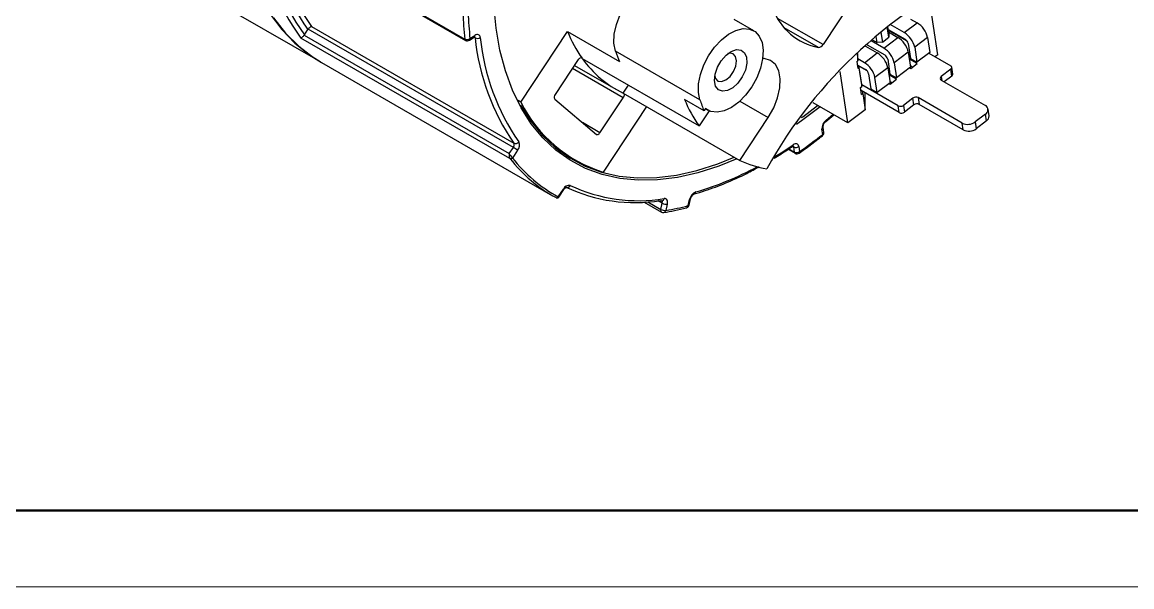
# Model space of a CAD drawing. Header units: millimetres. Extents: x 2517 to 77584, y 486 to 45347.
# Drawn here: x 3158.03 to 3194.29, y 1556.39 to 1574.85 of the extents above; entities that cross this region are included whole.
import ezdxf

# ---------------------------------------------------------------- set-up
doc = ezdxf.new("R2010")
doc.units = ezdxf.units.MM
for name, color, linetype, lineweight in [('实线', 7, 'Continuous', 25), ('引导线', 6, 'Continuous', 9), ('粗实线', 9, 'Continuous', 50)]:
    doc.layers.add(name, color=color, linetype=linetype, lineweight=lineweight)

msp = doc.modelspace()

# ---------------------------------------------------------------- linework, layer by layer
at = {"layer": '实线'}
for p, q in [((3165.702, 1578.2222), (3172.4902, 1574.3035)), ((3165.7786, 1578.1481), (3172.5145, 1574.2596)), ((3161.7364, 1577.0411), (3167.761, 1573.5632)), ((3185.1148, 1575.5134), (3184.1954, 1574.1229)), ((3187.9447, 1573.7902), (3187.6608, 1575.6966)), ((3181.9303, 1574.5756), (3181.2939, 1574.9429)), ((3184.1954, 1574.1229), (3182.7117, 1574.9794)), ((3186.8489, 1574.5158), (3186.3949, 1574.7779)), ((3186.8489, 1574.5158), (3187.2679, 1574.8344)), ((3187.0558, 1574.9568), (3187.2679, 1574.8344)), ((3167.2386, 1574.4259), (3173.9427, 1570.5558)), ((3167.2476, 1574.4382), (3167.3641, 1574.6142)), ((3174.0765, 1570.7582), (3167.3739, 1574.6275)), ((3167.4774, 1574.7167), (3174.0959, 1570.8959)), ((3172.6593, 1574.3145), (3172.8157, 1574.4188)), ((3174.3217, 1572.2382), (3175.8461, 1574.5437)), ((3175.8461, 1574.5437), (3177.5431, 1573.564)), ((3184.0453, 1574.0277), (3182.93, 1574.6716)), ((3186.0867, 1574.5198), (3186.1344, 1574.1997)), ((3186.3439, 1574.359), (3186.2939, 1574.6949)), ((3186.3079, 1574.7065), (3186.3429, 1574.4716)), ((3186.3213, 1574.6168), (3186.8821, 1574.293)), ((3186.3229, 1574.6061), (3186.9238, 1574.2592)), ((3186.3338, 1574.533), (3186.6393, 1574.3565)), ((3186.3429, 1574.4716), (3186.3439, 1574.359)), ((3173.9662, 1570.3927), (3167.1359, 1574.3357)), ((3172.6411, 1574.2637), (3172.7974, 1574.368)), ((3172.8281, 1574.3418), (3172.7906, 1574.3634)), ((3185.5845, 1574.0688), (3185.9689, 1573.8469)), ((3185.6353, 1574.1161), (3186.2116, 1573.7834)), ((3186.1784, 1574.0061), (3185.7714, 1574.2411)), ((3185.8092, 1574.2753), (3185.9657, 1574.185)), ((3185.9657, 1574.185), (3185.9355, 1574.388)), ((3186.1344, 1574.1997), (3185.9657, 1574.185)), ((3186.1344, 1574.1997), (3186.3439, 1574.359)), ((3186.1784, 1574.0061), (3186.6393, 1574.3565)), ((3186.9802, 1574.1549), (3187.0532, 1573.6648)), ((3187.6114, 1574.351), (3187.1923, 1574.0325)), ((3187.6114, 1574.351), (3187.6844, 1573.8609)), ((3176.323, 1573.6755), (3176.2923, 1573.6932)), ((3180.172, 1572.3144), (3177.4143, 1573.9064)), ((3181.1399, 1573.8378), (3181.0874, 1573.8256)), ((3185.3072, 1573.8029), (3185.3382, 1573.5944)), ((3185.3382, 1573.5944), (3185.336, 1573.8311)), ((3185.5498, 1573.5283), (3185.9689, 1573.8469)), ((3186.9828, 1573.8732), (3186.5218, 1573.5228)), ((3186.9828, 1573.8732), (3187.0558, 1573.3831)), ((3187.1923, 1574.0325), (3187.2653, 1573.5423)), ((3187.6844, 1573.8609), (3187.2653, 1573.5423)), ((3187.6539, 1573.8377), (3188.3698, 1573.4244)), ((3187.9447, 1573.7902), (3187.8548, 1573.7218)), ((3167.8034, 1573.5387), (3175.3553, 1569.1791)), ((3176.1962, 1573.6292), (3175.4393, 1572.4843)), ((3177.6647, 1572.3828), (3176.0055, 1573.3407)), ((3176.0722, 1573.4416), (3177.4226, 1572.6621)), ((3176.3272, 1573.6696), (3180.1455, 1571.4653)), ((3185.2963, 1573.5626), (3185.3382, 1573.5944)), ((3185.2963, 1573.5626), (3185.3295, 1573.3398)), ((3185.3112, 1573.4624), (3185.583, 1573.3055)), ((3185.3112, 1573.4624), (3185.3709, 1573.428)), ((3185.3295, 1573.3398), (3185.3714, 1573.3716)), ((3185.5498, 1573.5283), (3185.3377, 1573.6508)), ((3185.3714, 1573.3716), (3185.3709, 1573.428)), ((3185.4638, 1572.8042), (3185.3709, 1573.428)), ((3185.3714, 1573.3716), (3185.4643, 1572.7478)), ((3185.3725, 1573.4174), (3185.6248, 1573.2717)), ((3186.3123, 1573.3635), (3185.8933, 1573.045)), ((3186.3097, 1573.6453), (3186.3827, 1573.1551)), ((3186.3123, 1573.3635), (3186.3853, 1572.8734)), ((3186.5218, 1573.5228), (3186.5949, 1573.0327)), ((3187.0558, 1573.3831), (3186.5949, 1573.0327)), ((3187.272, 1573.4978), (3187.0168, 1573.6451)), ((3187.0253, 1573.3599), (3187.0624, 1573.3385)), ((3187.1197, 1573.382), (3187.05, 1573.4223)), ((3187.0532, 1573.6648), (3187.2653, 1573.5423)), ((3187.0624, 1573.3385), (3187.272, 1573.4978)), ((3188.3709, 1573.3118), (3188.0566, 1573.0728)), ((3188.404, 1573.089), (3188.3709, 1573.3118)), ((3188.4379, 1573.1556), (3188.4047, 1573.3784)), ((3185.0115, 1571.5603), (3184.7609, 1573.2423)), ((3185.6812, 1573.1674), (3185.7542, 1572.6773)), ((3185.9663, 1572.5548), (3185.8933, 1573.045)), ((3186.6015, 1572.9881), (3186.3463, 1573.1354)), ((3186.3827, 1573.1551), (3186.5949, 1573.0327)), ((3186.392, 1572.8288), (3186.6015, 1572.9881)), ((3188.0566, 1573.0728), (3188.0748, 1572.9502)), ((3188.0576, 1572.9601), (3189.5001, 1572.1274)), ((3188.404, 1573.089), (3188.1582, 1572.9021)), ((3177.6622, 1572.5365), (3177.8356, 1572.7988)), ((3185.4224, 1572.716), (3185.4643, 1572.7478)), ((3185.4556, 1572.4932), (3185.4224, 1572.716)), ((3186.6849, 1571.8956), (3185.4373, 1572.6158)), ((3186.6518, 1572.1184), (3185.4638, 1572.8042)), ((3185.4643, 1572.7478), (3185.4638, 1572.8042)), ((3185.7542, 1572.6773), (3185.9663, 1572.5548)), ((3186.3853, 1572.8734), (3185.9663, 1572.5548)), ((3186.3549, 1572.8502), (3186.392, 1572.8288)), ((3186.4492, 1572.8724), (3186.3795, 1572.9126)), ((3174.3217, 1572.2382), (3174.2356, 1572.2879)), ((3175.4267, 1572.3393), (3176.7884, 1571.1836)), ((3176.9078, 1571.238), (3177.6647, 1572.3828)), ((3177.6622, 1572.5365), (3181.4805, 1570.3322)), ((3180.3074, 1571.9563), (3179.671, 1572.3237)), ((3181.4758, 1572.2707), (3182.4069, 1571.7332)), ((3185.4556, 1572.4932), (3185.4975, 1572.525)), ((3185.4975, 1572.525), (3185.497, 1572.5814)), ((3185.4975, 1572.525), (3185.5772, 1571.9904)), ((3185.5772, 1571.9904), (3185.5721, 1572.538)), ((3187.1347, 1572.372), (3186.8204, 1572.1331)), ((3187.1679, 1572.1492), (3187.1347, 1572.372)), ((3188.7459, 1571.554), (3187.3034, 1572.3868)), ((3187.3034, 1572.3868), (3187.3365, 1572.164)), ((3178.4287, 1572.094), (3177.0135, 1569.9537)), ((3180.4704, 1571.9567), (3180.1455, 1571.4653)), ((3180.3561, 1572.0298), (3180.3074, 1571.9563)), ((3180.3515, 1572.023), (3180.4304, 1571.9774)), ((3185.0115, 1571.5603), (3183.8734, 1572.2173)), ((3185.5772, 1571.9904), (3185.0115, 1571.5603)), ((3186.6849, 1571.8956), (3186.6518, 1572.1184)), ((3186.8204, 1572.1331), (3186.8536, 1571.9103)), ((3187.1679, 1572.1492), (3186.8536, 1571.9103)), ((3188.779, 1571.3312), (3187.3365, 1572.164)), ((3189.6205, 1571.7895), (3189.5873, 1572.0123)), ((3176.9078, 1571.238), (3176.3341, 1571.5691)), ((3181.4805, 1570.3322), (3182.4069, 1571.7332)), ((3184.2865, 1571.6051), (3184.5502, 1571.8266)), ((3184.2954, 1571.649), (3184.5258, 1571.8407)), ((3188.779, 1571.3312), (3188.7459, 1571.554)), ((3189.5027, 1571.8457), (3189.1675, 1571.5908)), ((3189.1675, 1571.5908), (3189.2007, 1571.3681)), ((3189.5359, 1571.6229), (3189.2007, 1571.3681)), ((3189.5359, 1571.6229), (3189.5027, 1571.8457)), ((3184.1851, 1571.1855), (3184.1621, 1571.3514)), ((3184.2191, 1571.251), (3184.1961, 1571.4169)), ((3183.2379, 1570.7719), (3183.2014, 1570.793)), ((3183.2609, 1570.6061), (3183.2379, 1570.7719)), ((3183.4067, 1570.7858), (3183.4297, 1570.6199)), ((3173.9427, 1570.5558), (3174.0765, 1570.7582)), ((3174.2148, 1570.6639), (3174.0477, 1570.4112)), ((3175.6107, 1570.6251), (3176.0877, 1570.3497)), ((3183.0574, 1570.6963), (3183.2848, 1570.565)), ((3183.0792, 1570.711), (3183.2609, 1570.6061)), ((3175.5429, 1569.1422), (3175.71, 1569.3949)), ((3175.5645, 1569.1346), (3175.7252, 1569.3777)), ((3178.3508, 1568.9701), (3178.916, 1568.6438)), ((3178.4673, 1568.9775), (3178.8951, 1568.7305)), ((3178.9424, 1568.9305), (3178.8034, 1569.0108)), ((3178.9382, 1569.0125), (3178.9378, 1569.0126)), ((3179.789, 1568.8531), (3179.8363, 1569.053)), ((3179.8209, 1568.8744), (3179.8682, 1569.0744)), ((3179.9878, 1569.235), (3179.9897, 1569.2355)), ((3178.8951, 1568.7305), (3178.9424, 1568.9305)), ((3179.1082, 1568.8987), (3179.0609, 1568.6987))]:
    msp.add_line(p, q, dxfattribs=at)
at = {"layer": '实线', "flags": 128}
for points in [[(3177.4143, 1573.9064), (3177.3651, 1574.1643), (3177.3759, 1574.4622), (3177.4462, 1574.7831), (3177.5719, 1575.1089), (3177.746, 1575.4211), (3177.9585, 1575.7019), (3178.1974, 1575.9353), (3178.449, 1576.1081), (3178.6992, 1576.2106), (3178.9336, 1576.2368), (3179.139, 1576.1853)], [(3181.3808, 1570.3898), (3180.7914, 1570.1485), (3180.1078, 1569.9275), (3179.438, 1569.7758), (3178.7862, 1569.694), (3178.1562, 1569.6829), (3177.5521, 1569.7424), (3176.9774, 1569.8722), (3176.4358, 1570.0714), (3175.9304, 1570.339), (3175.4644, 1570.6731), (3175.0406, 1571.0718), (3174.6617, 1571.5327), (3174.3299, 1572.0529), (3174.0472, 1572.6293), (3173.8155, 1573.2582), (3173.6361, 1573.936), (3173.5101, 1574.6584), (3173.4383, 1575.421)], [(3166.1245, 1575.117), (3166.5082, 1574.611), (3166.9379, 1574.1666), (3167.4112, 1573.7865), (3167.761, 1573.5632)], [(3166.2352, 1574.9932), (3166.6277, 1574.4985), (3167.0657, 1574.066), (3167.5469, 1573.6981), (3167.8034, 1573.5387)], [(3172.997, 1574.3545), (3172.9897, 1574.3863), (3172.9767, 1574.4126), (3172.9584, 1574.4325), (3172.9355, 1574.4451), (3172.9087, 1574.4501), (3172.8791, 1574.4473), (3172.8478, 1574.4367), (3172.8157, 1574.4188)], [(3180.172, 1572.3144), (3180.1238, 1572.5591), (3180.13, 1572.8408), (3180.1905, 1573.1449), (3180.302, 1573.4559), (3180.4588, 1573.7576), (3180.6528, 1574.0345), (3180.874, 1574.2723), (3181.1111, 1574.4587), (3181.3517, 1574.5841), (3181.5835, 1574.6421), (3181.7945, 1574.6296), (3181.9738, 1574.5474), (3182.1121, 1574.3995), (3182.2025, 1574.1938), (3182.24, 1573.9407), (3182.223, 1573.6533), (3182.1521, 1573.3466), (3182.0311, 1573.0362), (3181.8662, 1572.7382), (3181.666, 1572.4679), (3181.4407, 1572.2394), (3181.2019, 1572.0644), (3180.9621, 1571.9519), (3180.7335, 1571.9077), (3180.5279, 1571.9342), (3180.3561, 1572.0298)], [(3176.1962, 1573.6292), (3176.2116, 1573.6494), (3176.2287, 1573.6667), (3176.2467, 1573.6801), (3176.2649, 1573.6891), (3176.2824, 1573.6931), (3176.2984, 1573.6922), (3176.3121, 1573.6862), (3176.323, 1573.6755)], [(3181.3704, 1573.9579), (3181.5209, 1573.9426), (3181.6344, 1573.855), (3181.6988, 1573.7048), (3181.707, 1573.5081), (3181.6581, 1573.2863), (3181.5574, 1573.0635), (3181.4159, 1572.8638), (3181.2489, 1572.7088), (3181.0744, 1572.6153), (3180.9114, 1572.5934), (3180.7776, 1572.6456), (3180.6874, 1572.7661), (3180.6506, 1572.942), (3180.6712, 1573.1541), (3180.7471, 1573.3795), (3180.8698, 1573.5937), (3181.0262, 1573.7735), (3181.1993, 1573.8995), (3181.3704, 1573.9579)], [(3180.6583, 1573.0826), (3180.6812, 1573.0149), (3180.7624, 1572.9291), (3180.8814, 1572.9111), (3181.0201, 1572.9636), (3181.1573, 1573.0787), (3181.2722, 1573.2388), (3181.3473, 1573.4196), (3181.3711, 1573.5935), (3181.3401, 1573.734), (3181.2589, 1573.8198), (3181.1399, 1573.8378), (3181.1399, 1573.8378)], [(3182.4069, 1571.7332), (3182.5847, 1572.048), (3182.7135, 1572.3775), (3182.7856, 1572.7024), (3182.7969, 1573.0039), (3182.7468, 1573.2645), (3182.6381, 1573.469), (3182.4772, 1573.6056), (3182.2734, 1573.6663), (3182.2252, 1573.669)], [(3177.6775, 1572.5277), (3177.6805, 1572.5249), (3177.6894, 1572.5116), (3177.6947, 1572.4945), (3177.6961, 1572.4744), (3177.6937, 1572.452), (3177.6874, 1572.4286), (3177.6776, 1572.4052), (3177.6647, 1572.3828)], [(3174.3091, 1572.1505), (3174.3255, 1572.1209), (3174.6558, 1571.6032), (3175.0329, 1571.1445), (3175.4547, 1570.7477), (3175.9185, 1570.4151), (3176.4215, 1570.1488), (3176.9606, 1569.9505), (3177.5325, 1569.8214), (3178.1338, 1569.7622), (3178.7607, 1569.7732), (3179.4095, 1569.8546), (3180.0761, 1570.0056), (3180.7565, 1570.2255), (3181.2901, 1570.4422)], [(3184.0972, 1572.0881), (3183.5801, 1571.6904), (3183.331, 1571.5116)], [(3183.497, 1571.7345), (3183.5319, 1571.7601), (3184.0186, 1572.1335)], [(3176.7884, 1571.1836), (3176.8001, 1571.1766), (3176.8139, 1571.1738), (3176.8292, 1571.1752), (3176.8455, 1571.1807), (3176.8621, 1571.1902), (3176.8785, 1571.2033), (3176.8939, 1571.2194), (3176.9078, 1571.238)], [(3182.6002, 1570.4455), (3182.8234, 1570.5836), (3183.2235, 1570.8465)], [(3183.4067, 1570.7858), (3183.399, 1570.8173), (3183.3856, 1570.8432), (3183.3669, 1570.8625), (3183.3437, 1570.8747), (3183.3168, 1570.8792), (3183.287, 1570.8758), (3183.2556, 1570.8648), (3183.2235, 1570.8465)], [(3175.7252, 1569.3777), (3175.7253, 1569.378), (3175.7239, 1569.3813), (3175.7187, 1569.387), (3175.71, 1569.3949)], [(3179.1082, 1568.8987), (3179.1149, 1568.9388), (3179.1156, 1568.9762), (3179.1103, 1569.0096), (3179.0991, 1569.0379), (3179.0825, 1569.06), (3179.061, 1569.075), (3179.0355, 1569.0826), (3179.0067, 1569.0824)]]:
    msp.add_lwpolyline(points, dxfattribs=at)
at = {"layer": '实线'}
for centre, radius, start, end in [((3173.3005, 1578.7715), 7.4441, 185.29214, 215.59916), ((3173.0658, 1578.7048), 7.3657, 187.03265, 216.38248), ((3173.2703, 1578.8309), 7.2569, 186.70138, 215.52415), ((3172.8479, 1578.5602), 6.6041, 194.35218, 215.59008), ((3195.8125, 1562.6114), 15.3778, 113.93304, 151.05055), ((3184.0814, 1575.5437), 11.6574, 181.90694, 186.10753), ((3184.1503, 1575.5441), 11.5566, 181.90685, 186.10762), ((3184.426, 1575.9868), 1.9957, 200.35345, 259.00228), ((3186.8721, 1574.1894), 0.7567, 12.33003, 58.46118), ((3172.7631, 1574.4091), 0.0535, 309.94975, 10.53657), ((3179.9557, 1576.2359), 4.4443, 202.37979, 215.17707), ((3186.453, 1573.8709), 0.7567, 12.33003, 58.46124), ((3172.5653, 1574.4539), 0.1681, 243.47712, 304.01357), ((3172.5442, 1574.3047), 0.054, 181.32188, 236.60565), ((3172.5745, 1574.3635), 0.12, 240.00269, 303.70615), ((3172.6067, 1574.3047), 0.0535, 309.94995, 10.53646), ((3172.775, 1574.3394), 0.0532, 2.52883, 57.04138), ((3172.9018, 1574.4904), 0.1659, 243.61334, 305.00701), ((3180.087, 1575.0564), 7.294, 185.62235, 214.778), ((3180.1914, 1575.0627), 7.2292, 185.62238, 214.77799), ((3184.0407, 1574.2008), 0.1731, 271.51509, 333.26486), ((3186.2435, 1573.7116), 0.7567, 12.33002, 58.46122), ((3186.769, 1574.1088), 0.2162, 12.33047, 58.46126), ((3182.4123, 1575.5914), 5.2744, 198.63096, 202.60506), ((3185.5731, 1573.2019), 0.7567, 12.32999, 58.46122), ((3185.7826, 1573.3612), 0.7567, 12.32997, 58.46123), ((3186.0985, 1573.5991), 0.2162, 12.3304, 58.46116), ((3179.155, 1575.6484), 3.4514, 214.98353, 244.37221), ((3185.154, 1572.8834), 0.7567, 12.33004, 58.46116), ((3188.3408, 1573.3678), 0.0636, 298.18679, 62.87529), ((3185.4699, 1573.1213), 0.2162, 12.33036, 58.46139), ((3188.0866, 1573.0168), 0.0636, 118.18672, 242.87546), ((3188.3649, 1573.1507), 0.0731, 302.33987, 3.83512), ((3178.3208, 1574.222), 4.4641, 206.38426, 252.97148), ((3175.5284, 1572.4035), 0.1203, 137.82543, 212.28972), ((3183.7628, 1574.0252), 4.4314, 202.57927, 215.28671), ((3185.159, 1573.9954), 5.2627, 198.6279, 202.79684), ((3187.2312, 1572.2402), 0.1634, 63.77915, 126.20013), ((3186.7239, 1572.265), 0.1634, 243.77936, 306.19993), ((3186.7571, 1572.0422), 0.1634, 243.77935, 306.19994), ((3187.2644, 1572.0174), 0.1634, 63.77936, 126.19993), ((3189.4276, 1571.9859), 0.159, 298.18534, 62.87641), ((3184.5227, 1571.3685), 0.361, 129.00868, 182.72041), ((3184.255, 1571.6344), 0.043, 317.0411, 19.94435), ((3188.9263, 1571.9204), 0.4084, 243.7786, 306.20084), ((3189.4382, 1571.7773), 0.1828, 302.33518, 3.84027), ((3174.2367, 1583.6848), 15.9751, 305.13165, 308.51671), ((3184.1236, 1571.413), 0.0727, 301.94271, 1.97243), ((3184.1002, 1571.2345), 0.12, 308.48961, 0), ((3184.1429, 1571.1715), 0.0444, 315.98586, 18.47619), ((3184.147, 1571.2469), 0.0722, 301.84961, 3.27014), ((3184.1002, 1571.2345), 0.12, 0, 7.90754), ((3188.9595, 1571.6976), 0.4084, 243.7786, 306.20084), ((3173.9747, 1570.8428), 0.1324, 320.30045, 23.64689), ((3174.1483, 1571.0139), 0.1291, 246.08784, 324.66813), ((3174.011, 1570.8331), 0.2648, 320.30093, 23.64644), ((3183.1721, 1570.8361), 0.0525, 310.61304, 11.38467), ((3183.1854, 1570.7689), 0.0525, 3.33329, 57.38124), ((3183.3107, 1570.9194), 0.1645, 243.70677, 305.6819), ((3173.9873, 1570.4537), 0.0646, 250.92332, 326.27543), ((3173.9951, 1570.4473), 0.0638, 246.15758, 325.55871), ((3177.8497, 1573.3755), 4.821, 217.94238, 241.41337), ((3173.5202, 1569.7941), 1.1131, 51.38986, 60.01208), ((3183.3338, 1570.7535), 0.1645, 243.70676, 305.68187), ((3183.3133, 1570.6091), 0.0525, 183.30308, 237.15419), ((3183.3448, 1570.6689), 0.12, 240.00269, 305.10345), ((3183.38, 1570.6088), 0.0509, 311.59844, 12.64892), ((3177.7877, 1573.366), 4.8418, 217.9423, 241.41344), ((3177.189, 1579.0586), 10.1652, 286.28771, 298.50672), ((3182.9571, 1573.4728), 3.4703, 244.81804, 260.02844), ((3175.8973, 1569.3132), 0.2044, 80.13509, 156.42655), ((3178.044, 1574.2443), 5.2903, 244.77775, 279.22053), ((3175.8302, 1569.5603), 0.1118, 258.17027, 335.83969), ((3178.1666, 1574.2579), 5.2432, 244.77774, 279.22057), ((3175.4929, 1569.1646), 0.0547, 246.32226, 335.86914), ((3175.4991, 1569.163), 0.0561, 243.89858, 333.30017), ((3178.9292, 1569.0844), 0.0725, 238.86287, 276.97502), ((3178.8659, 1568.9596), 0.0819, 339.22356, 39.71834), ((3178.9203, 1569.0986), 0.0879, 281.58648, 349.40122), ((3180.1745, 1568.9834), 0.3453, 112.93673, 168.3677), ((3179.8356, 1569.0885), 0.0355, 271.03565, 336.54902), ((3179.9589, 1569.3111), 0.0816, 292.23677, 353.18625), ((3178.9657, 1568.7016), 0.0763, 157.74477, 229.34661), ((3179.0259, 1568.9641), 0.2677, 240.74915, 277.50757), ((3178.976, 1568.7477), 0.12, 240.00269, 279.18708), ((3179.0732, 1569.1641), 0.2677, 240.7499, 277.50692), ((3178.9756, 1568.7135), 0.0865, 283.05371, 350.15131), ((3177.8005, 1576.4384), 7.8417, 279.24894, 284.68921), ((3179.7041, 1568.902), 0.12, 284.6292, 346.69212), ((3179.7071, 1568.8639), 0.0826, 289.33444, 352.47594), ((3179.7883, 1568.8885), 0.0355, 271.0399, 336.53812)]:
    msp.add_arc(centre, radius, start, end, dxfattribs=at)
for centre, major_axis, ratio, start_param, end_param in [((3173.9961, 1570.5105), (0.0047, 0.1322), 0.4398735, 1.2366, 2.6856205), ((3173.9961, 1570.5105), (-0.0721, 0.108), 0.1736153, 1.0256188, 2.4746393), ((3175.4912, 1569.2414), (-0.0721, 0.108), 0.1736153, 2.7181909, 3.2145291)]:
    msp.add_ellipse(centre, major_axis=major_axis, ratio=ratio, start_param=start_param, end_param=end_param, dxfattribs=at)
for points, knots in [([(3167.2386, 1574.4259), (3167.2157, 1574.3979), (3167.1924, 1574.3748), (3167.1573, 1574.3453), (3167.1442, 1574.3375), (3167.1359, 1574.3357)], [0, 0, 0, 0, 0.5, 0.5, 1, 1, 1, 1]), ([(3167.3739, 1574.6275), (3167.3969, 1574.6551), (3167.4202, 1574.6777), (3167.4554, 1574.7068), (3167.4688, 1574.7147), (3167.4774, 1574.7167)], [0, 0, 0, 0, 0.5, 0.5, 1, 1, 1, 1]), ([(3172.7974, 1574.368), (3172.804, 1574.3717), (3172.8173, 1574.3791), (3172.8193, 1574.3791), (3172.8203, 1574.379)], [0, 0, 0, 0, 0.4947606, 1, 1, 1, 1]), ([(3184.1961, 1571.4169), (3184.1956, 1571.4228), (3184.1946, 1571.4348), (3184.1998, 1571.4678), (3184.2134, 1571.5074), (3184.2363, 1571.5499), (3184.263, 1571.5843), (3184.2798, 1571.5992), (3184.2865, 1571.6051)], [0, 0, 0, 0, 0.152509, 0.3116284, 0.486411, 0.6757471, 0.8708199, 1, 1, 1, 1]), ([(3183.4139, 1570.5707), (3183.5353, 1570.6574), (3183.7901, 1570.8393), (3184.0427, 1571.0371), (3184.1749, 1571.1406)], [0, 0, 0, 0, 0.47644864, 1, 1, 1, 1]), ([(3182.5941, 1570.4074), (3182.742, 1570.4967), (3182.9465, 1570.6201), (3183.15, 1570.7581), (3183.2063, 1570.7963)], [0, 0, 0, 0, 0.7235942, 1, 1, 1, 1]), ([(3183.2063, 1570.7963), (3183.2129, 1570.8001), (3183.2268, 1570.8081), (3183.2293, 1570.8081), (3183.2306, 1570.8082)], [0, 0, 0, 0, 0.4830703, 1, 1, 1, 1]), ([(3179.9878, 1569.2349), (3180.1054, 1569.2699), (3180.446, 1569.3711), (3181.0173, 1569.5878), (3181.6102, 1569.8519), (3181.9768, 1570.0551), (3182.1145, 1570.1314)], [0, 0, 0, 0, 0.1684612, 0.4879712, 0.8076014, 1, 1, 1, 1]), ([(3175.7252, 1569.3777), (3175.7341, 1569.3899), (3175.7513, 1569.4135), (3175.7786, 1569.4374), (3175.7995, 1569.4504), (3175.81, 1569.4523), (3175.8079, 1569.4524), (3175.8075, 1569.4524)], [0, 0, 0, 0, 0.2567015, 0.4964535, 0.7149709, 0.9506391, 1, 1, 1, 1]), ([(3175.4757, 1569.1119), (3175.4833, 1569.1088), (3175.4985, 1569.1025), (3175.5245, 1569.1041), (3175.5464, 1569.1145), (3175.5597, 1569.1265), (3175.5635, 1569.1338), (3175.5642, 1569.1351)], [0, 0, 0, 0, 0.243252, 0.4867729, 0.7400968, 0.9527344, 1, 1, 1, 1]), ([(3179.8682, 1569.0744), (3179.872, 1569.0876), (3179.8799, 1569.1146), (3179.9031, 1569.158), (3179.9313, 1569.1948), (3179.9588, 1569.2199), (3179.9791, 1569.2321), (3179.9852, 1569.2341), (3179.9878, 1569.2349)], [0, 0, 0, 0, 0.1793916, 0.3680057, 0.5628971, 0.7316615, 0.885385, 1, 1, 1, 1]), ([(3178.9952, 1568.6292), (3179.1115, 1568.6495), (3179.3558, 1568.6919), (3179.6043, 1568.7536), (3179.7344, 1568.7859)], [0, 0, 0, 0, 0.4764665, 1, 1, 1, 1])]:
    msp.add_open_spline(points, degree=3, knots=knots, dxfattribs=at)
for points in [[(3167.2476, 1574.4382), (3167.2449, 1574.434), (3167.2418, 1574.4299), (3167.2386, 1574.4259)], [(3167.3739, 1574.6275), (3167.3704, 1574.6233), (3167.3671, 1574.6188), (3167.3641, 1574.6142)], [(3174.0477, 1570.4112), (3174.0457, 1570.4133), (3174.0435, 1570.4155), (3174.0411, 1570.4178)], [(3173.9693, 1570.389), (3173.9684, 1570.3901), (3173.9674, 1570.3914), (3173.9662, 1570.3927)], [(3175.5429, 1569.1422), (3175.5452, 1569.1406), (3175.5473, 1569.1392), (3175.5492, 1569.1378)]]:
    msp.add_open_spline(points, degree=3, dxfattribs=at)
at = {"layer": '引导线'}
msp.add_line((3138.6726, 1556.3868), (3348.6726, 1556.3868), dxfattribs=at)
at = {"layer": '粗实线'}
msp.add_line((3151.1726, 1558.8868), (3346.1726, 1558.8868), dxfattribs=at)

doc.saveas('drawing.dxf')
